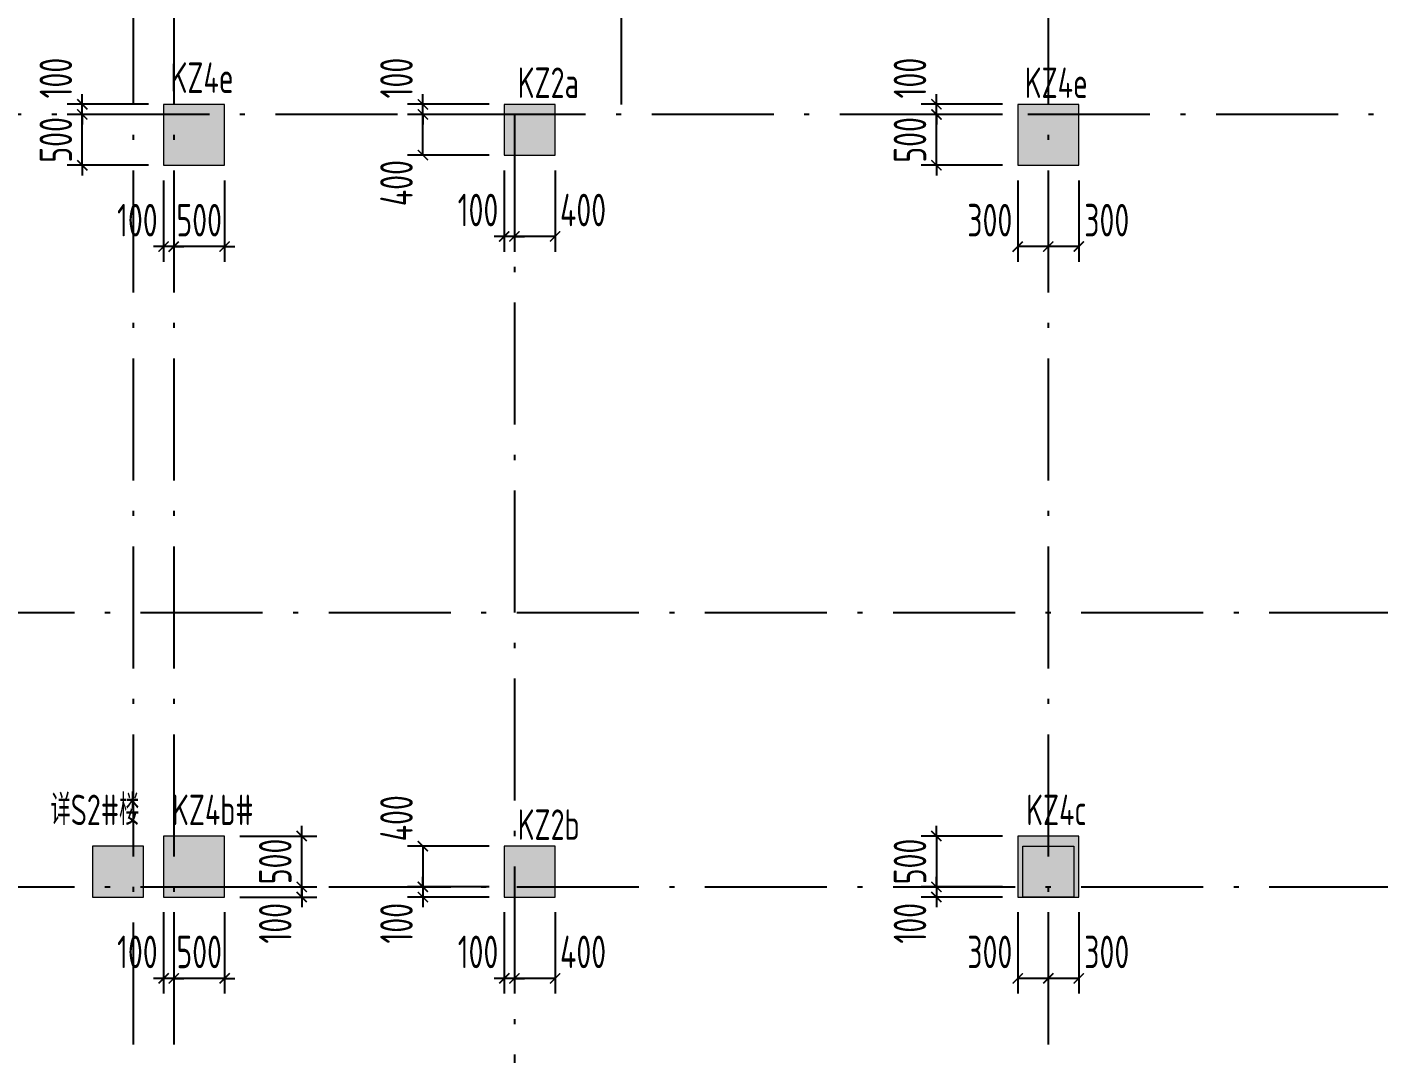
# Model space of a CAD drawing. Extents: x 169490 to 7584583, y -2399407 to 1374371.
# Drawn here: x 465113 to 478408, y 819385 to 829490 of the extents above; entities that cross this region are included whole.
import ezdxf

# ---------------------------------------------------------------- set-up
doc = ezdxf.new("R2010")
doc.units = 0
doc.header["$LTSCALE"] = 100
doc.linetypes.add('D3轴线点划线', pattern=[18.5, 12, -3, 0.5, -3])
doc.layers.get('0').update_dxf_attribs({"linetype": 'CONTINUOUS'})
doc.layers.get('DEFPOINTS').update_dxf_attribs({"linetype": 'CONTINUOUS'})
for name, color, linetype in [('C-DOTE', 8, 'D3轴线点划线'), ('S-COLU-DIM', 151, 'CONTINUOUS'), ('S-COLU-HATCH', 251, 'CONTINUOUS'), ('S-COLU-TEXT', 7, 'CONTINUOUS')]:
    doc.layers.add(name, color=color, linetype=linetype)
doc.layers.add('S-COLU-LINE1', color=6, linetype='CONTINUOUS', lineweight=18)
doc.styles.add('TSSD_Dimension', font='Tssdeng.shx', dxfattribs={"width": 0.7, "bigfont": 'tssdchn.shx'})
doc.dimstyles.new('TSSD_100_100$0', dxfattribs={"dimtxt": 320, "dimasz": 100, "dimexe": 150, "dimexo": 150, "dimgap": 100, "dimtad": 1, "dimdec": 0, "dimzin": 0, "dimdsep": 46, "dimtxsty": 'TSSD_Dimension', "dimblk": 'ARCHTICK', "dimcen": 0, "dimclrt": 7, "dimadec": 1, "dimazin": 0, "dimtfac": 1, "dimtdec": 0, "dimtix": 1, "dimtmove": 2, "dimatfit": 3, "dimldrblk": '_TSDBK', "dimfxl": 1, "dimtolj": 1, "dimtzin": 0, "dimarcsym": 0})

# ---------------------------------------------------------------- blocks, each defined once
blk = doc.blocks.new('_ARCHTICK')
at = {"const_width": 0.15}
blk.add_lwpolyline([(-0.5, -0.5), (0.5, 0.5)], dxfattribs=at)
blk = doc.blocks.new('*D3672')
at = {"layer": 'DEFPOINTS', "color": 0, "ltscale": 10, "transparency": 16777216}
for p in [(475156, 820929), (475456, 820929), (475156, 820129)]:
    blk.add_point(p, dxfattribs=at)
at = {"layer": 'S-COLU-DIM', "color": 0, "lineweight": -2, "ltscale": 10, "transparency": 16777216}
for p, q in [((475156, 820779), (475156, 819979)), ((475456, 820779), (475456, 819979)), ((475456, 820129), (475156, 820129))]:
    blk.add_line(p, q, dxfattribs=at)
at = {"layer": 'S-COLU-DIM', "color": 0, "lineweight": -2, "ltscale": 10, "transparency": 16777216, "xscale": 100, "yscale": 100, "zscale": 100, "rotation": 180}
blk.add_blockref('_ARCHTICK', (475156, 820129), dxfattribs=at)
at = {"layer": 'S-COLU-DIM', "color": 0, "lineweight": -2, "ltscale": 10, "transparency": 16777216, "xscale": 100, "yscale": 100, "zscale": 100}
blk.add_blockref('_ARCHTICK', (475456, 820129), dxfattribs=at)
at = {"layer": 'S-COLU-DIM', "color": 7, "ltscale": 10, "transparency": 16777216, "insert": (475731, 820389), "char_height": 320, "attachment_point": 5, "style": 'TSSD_Dimension'}
blk.add_mtext('\\A1;300', dxfattribs=at)
blk = doc.blocks.new('_TSDBK')
blk.add_line((-1, 0), (0, 0))
at = {"const_width": 0.5}
blk.add_lwpolyline([(-0.7, -0.7), (0.7, 0.7)], dxfattribs=at)
blk = doc.blocks.new('*D3673')
at = {"layer": 'DEFPOINTS', "color": 0, "ltscale": 10, "transparency": 16777216}
for p in [(474856, 820929), (475156, 820929), (474856, 820129)]:
    blk.add_point(p, dxfattribs=at)
at = {"layer": 'S-COLU-DIM', "color": 0, "lineweight": -2, "ltscale": 10, "transparency": 16777216}
for p, q in [((474856, 820779), (474856, 819979)), ((475156, 820779), (475156, 819979)), ((475156, 820129), (474856, 820129))]:
    blk.add_line(p, q, dxfattribs=at)
at = {"layer": 'S-COLU-DIM', "color": 0, "lineweight": -2, "ltscale": 10, "transparency": 16777216, "xscale": 100, "yscale": 100, "zscale": 100, "rotation": 180}
blk.add_blockref('_ARCHTICK', (474856, 820129), dxfattribs=at)
at = {"layer": 'S-COLU-DIM', "color": 0, "lineweight": -2, "ltscale": 10, "transparency": 16777216, "xscale": 100, "yscale": 100, "zscale": 100}
blk.add_blockref('_ARCHTICK', (475156, 820129), dxfattribs=at)
at = {"layer": 'S-COLU-DIM', "color": 7, "ltscale": 10, "transparency": 16777216, "insert": (474581, 820389), "char_height": 320, "attachment_point": 5, "style": 'TSSD_Dimension'}
blk.add_mtext('\\A1;300', dxfattribs=at)
blk = doc.blocks.new('*D3674')
at = {"layer": 'DEFPOINTS', "color": 0, "ltscale": 10, "transparency": 16777216}
for p in [(474856, 821529), (474056, 821029), (474856, 821029)]:
    blk.add_point(p, dxfattribs=at)
at = {"layer": 'S-COLU-DIM', "color": 0, "lineweight": -2, "ltscale": 10, "transparency": 16777216}
for p, q in [((474706, 821529), (473906, 821529)), ((474056, 821529), (474056, 821629)), ((474056, 821529), (474056, 821029)), ((474706, 821029), (473906, 821029)), ((474056, 821029), (474056, 820929))]:
    blk.add_line(p, q, dxfattribs=at)
at = {"layer": 'S-COLU-DIM', "color": 0, "lineweight": -2, "ltscale": 10, "transparency": 16777216, "xscale": 100, "yscale": 100, "zscale": 100}
for p, rotation in [((474056, 821529), 270), ((474056, 821029), 90)]:
    blk.add_blockref('_ARCHTICK', p, dxfattribs=dict(at, rotation=rotation))
at = {"layer": 'S-COLU-DIM', "color": 7, "ltscale": 10, "transparency": 16777216, "insert": (473796, 821279), "char_height": 320, "attachment_point": 5, "rotation": 90, "style": 'TSSD_Dimension'}
blk.add_mtext('\\A1;500', dxfattribs=at)
blk = doc.blocks.new('*D3675')
at = {"layer": 'DEFPOINTS', "color": 0, "ltscale": 10, "transparency": 16777216}
for p in [(474856, 821029), (474056, 820929), (474856, 820929)]:
    blk.add_point(p, dxfattribs=at)
at = {"layer": 'S-COLU-DIM', "color": 0, "lineweight": -2, "ltscale": 10, "transparency": 16777216}
for p, q in [((474056, 821029), (474056, 821129)), ((474706, 821029), (473906, 821029)), ((474056, 821029), (474056, 820929)), ((474706, 820929), (473906, 820929)), ((474056, 820929), (474056, 820829))]:
    blk.add_line(p, q, dxfattribs=at)
at = {"layer": 'S-COLU-DIM', "color": 0, "lineweight": -2, "ltscale": 10, "transparency": 16777216, "xscale": 100, "yscale": 100, "zscale": 100}
for p, rotation in [((474056, 821029), 270), ((474056, 820929), 90)]:
    blk.add_blockref('_ARCHTICK', p, dxfattribs=dict(at, rotation=rotation))
at = {"layer": 'S-COLU-DIM', "color": 7, "ltscale": 10, "transparency": 16777216, "insert": (473796, 820671), "char_height": 320, "attachment_point": 5, "rotation": 90, "style": 'TSSD_Dimension'}
blk.add_mtext('\\A1;100', dxfattribs=at)
blk = doc.blocks.new('*D3676')
at = {"layer": 'DEFPOINTS', "color": 0, "ltscale": 10, "transparency": 16777216}
for p in [(475156, 828129), (475456, 828129), (475156, 827329)]:
    blk.add_point(p, dxfattribs=at)
at = {"layer": 'S-COLU-DIM', "color": 0, "lineweight": -2, "ltscale": 10, "transparency": 16777216}
for p, q in [((475156, 827979), (475156, 827179)), ((475456, 827979), (475456, 827179)), ((475456, 827329), (475156, 827329))]:
    blk.add_line(p, q, dxfattribs=at)
at = {"layer": 'S-COLU-DIM', "color": 0, "lineweight": -2, "ltscale": 10, "transparency": 16777216, "xscale": 100, "yscale": 100, "zscale": 100, "rotation": 180}
blk.add_blockref('_ARCHTICK', (475156, 827329), dxfattribs=at)
at = {"layer": 'S-COLU-DIM', "color": 0, "lineweight": -2, "ltscale": 10, "transparency": 16777216, "xscale": 100, "yscale": 100, "zscale": 100}
blk.add_blockref('_ARCHTICK', (475456, 827329), dxfattribs=at)
at = {"layer": 'S-COLU-DIM', "color": 7, "ltscale": 10, "transparency": 16777216, "insert": (475731, 827589), "char_height": 320, "attachment_point": 5, "style": 'TSSD_Dimension'}
blk.add_mtext('\\A1;300', dxfattribs=at)
blk = doc.blocks.new('*D3677')
at = {"layer": 'DEFPOINTS', "color": 0, "ltscale": 10, "transparency": 16777216}
for p in [(474856, 828129), (475156, 828129), (474856, 827329)]:
    blk.add_point(p, dxfattribs=at)
at = {"layer": 'S-COLU-DIM', "color": 0, "lineweight": -2, "ltscale": 10, "transparency": 16777216}
for p, q in [((474856, 827979), (474856, 827179)), ((475156, 827979), (475156, 827179)), ((475156, 827329), (474856, 827329))]:
    blk.add_line(p, q, dxfattribs=at)
at = {"layer": 'S-COLU-DIM', "color": 0, "lineweight": -2, "ltscale": 10, "transparency": 16777216, "xscale": 100, "yscale": 100, "zscale": 100, "rotation": 180}
blk.add_blockref('_ARCHTICK', (474856, 827329), dxfattribs=at)
at = {"layer": 'S-COLU-DIM', "color": 0, "lineweight": -2, "ltscale": 10, "transparency": 16777216, "xscale": 100, "yscale": 100, "zscale": 100}
blk.add_blockref('_ARCHTICK', (475156, 827329), dxfattribs=at)
at = {"layer": 'S-COLU-DIM', "color": 7, "ltscale": 10, "transparency": 16777216, "insert": (474581, 827589), "char_height": 320, "attachment_point": 5, "style": 'TSSD_Dimension'}
blk.add_mtext('\\A1;300', dxfattribs=at)
blk = doc.blocks.new('*D3678')
at = {"layer": 'DEFPOINTS', "color": 0, "ltscale": 10, "transparency": 16777216}
for p in [(474056, 828629), (474856, 828629), (474856, 828129)]:
    blk.add_point(p, dxfattribs=at)
at = {"layer": 'S-COLU-DIM', "color": 0, "lineweight": -2, "ltscale": 10, "transparency": 16777216}
for p, q in [((474056, 828629), (474056, 828729)), ((474706, 828629), (473906, 828629)), ((474056, 828129), (474056, 828629)), ((474706, 828129), (473906, 828129)), ((474056, 828129), (474056, 828029))]:
    blk.add_line(p, q, dxfattribs=at)
at = {"layer": 'S-COLU-DIM', "color": 0, "lineweight": -2, "ltscale": 10, "transparency": 16777216, "xscale": 100, "yscale": 100, "zscale": 100}
for p, rotation in [((474056, 828629), 270), ((474056, 828129), 90)]:
    blk.add_blockref('_ARCHTICK', p, dxfattribs=dict(at, rotation=rotation))
at = {"layer": 'S-COLU-DIM', "color": 7, "ltscale": 10, "transparency": 16777216, "insert": (473796, 828379), "char_height": 320, "attachment_point": 5, "rotation": 90, "style": 'TSSD_Dimension'}
blk.add_mtext('\\A1;500', dxfattribs=at)
blk = doc.blocks.new('*D3679')
at = {"layer": 'DEFPOINTS', "color": 0, "ltscale": 10, "transparency": 16777216}
for p in [(474056, 828729), (474856, 828729), (474856, 828629)]:
    blk.add_point(p, dxfattribs=at)
at = {"layer": 'S-COLU-DIM', "color": 0, "lineweight": -2, "ltscale": 10, "transparency": 16777216}
for p, q in [((474056, 828729), (474056, 828829)), ((474706, 828729), (473906, 828729)), ((474056, 828629), (474056, 828729)), ((474706, 828629), (473906, 828629)), ((474056, 828629), (474056, 828529))]:
    blk.add_line(p, q, dxfattribs=at)
at = {"layer": 'S-COLU-DIM', "color": 0, "lineweight": -2, "ltscale": 10, "transparency": 16777216, "xscale": 100, "yscale": 100, "zscale": 100}
for p, rotation in [((474056, 828729), 270), ((474056, 828629), 90)]:
    blk.add_blockref('_ARCHTICK', p, dxfattribs=dict(at, rotation=rotation))
at = {"layer": 'S-COLU-DIM', "color": 7, "ltscale": 10, "transparency": 16777216, "insert": (473796, 828987), "char_height": 320, "attachment_point": 5, "rotation": 90, "style": 'TSSD_Dimension'}
blk.add_mtext('\\A1;100', dxfattribs=at)
blk = doc.blocks.new('*D3684')
at = {"layer": 'DEFPOINTS', "color": 0, "ltscale": 10, "transparency": 16777216}
for p in [(469906, 820929), (470306, 820929), (469906, 820129)]:
    blk.add_point(p, dxfattribs=at)
at = {"layer": 'S-COLU-DIM', "color": 0, "lineweight": -2, "ltscale": 10, "transparency": 16777216}
for p, q in [((469906, 820779), (469906, 819979)), ((470306, 820779), (470306, 819979)), ((470306, 820129), (469906, 820129))]:
    blk.add_line(p, q, dxfattribs=at)
at = {"layer": 'S-COLU-DIM', "color": 0, "lineweight": -2, "ltscale": 10, "transparency": 16777216, "xscale": 100, "yscale": 100, "zscale": 100, "rotation": 180}
blk.add_blockref('_ARCHTICK', (469906, 820129), dxfattribs=at)
at = {"layer": 'S-COLU-DIM', "color": 0, "lineweight": -2, "ltscale": 10, "transparency": 16777216, "xscale": 100, "yscale": 100, "zscale": 100}
blk.add_blockref('_ARCHTICK', (470306, 820129), dxfattribs=at)
at = {"layer": 'S-COLU-DIM', "color": 7, "ltscale": 10, "transparency": 16777216, "insert": (470581, 820389), "char_height": 320, "attachment_point": 5, "style": 'TSSD_Dimension'}
blk.add_mtext('\\A1;400', dxfattribs=at)
blk = doc.blocks.new('*D3685')
at = {"layer": 'DEFPOINTS', "color": 0, "ltscale": 10, "transparency": 16777216}
for p in [(469806, 820929), (469906, 820929), (469806, 820129)]:
    blk.add_point(p, dxfattribs=at)
at = {"layer": 'S-COLU-DIM', "color": 0, "lineweight": -2, "ltscale": 10, "transparency": 16777216}
for p, q in [((469806, 820779), (469806, 819979)), ((469906, 820779), (469906, 819979)), ((469806, 820129), (469706, 820129)), ((469906, 820129), (469806, 820129)), ((469906, 820129), (470006, 820129))]:
    blk.add_line(p, q, dxfattribs=at)
at = {"layer": 'S-COLU-DIM', "color": 0, "lineweight": -2, "ltscale": 10, "transparency": 16777216, "xscale": 100, "yscale": 100, "zscale": 100}
blk.add_blockref('_ARCHTICK', (469806, 820129), dxfattribs=at)
at = {"layer": 'S-COLU-DIM', "color": 0, "lineweight": -2, "ltscale": 10, "transparency": 16777216, "xscale": 100, "yscale": 100, "zscale": 100, "rotation": 180}
blk.add_blockref('_ARCHTICK', (469906, 820129), dxfattribs=at)
at = {"layer": 'S-COLU-DIM', "color": 7, "ltscale": 10, "transparency": 16777216, "insert": (469548, 820389), "char_height": 320, "attachment_point": 5, "style": 'TSSD_Dimension'}
blk.add_mtext('\\A1;100', dxfattribs=at)
blk = doc.blocks.new('*D3686')
at = {"layer": 'DEFPOINTS', "color": 0, "ltscale": 10, "transparency": 16777216}
for p in [(469806, 821429), (469006, 821029), (469806, 821029)]:
    blk.add_point(p, dxfattribs=at)
at = {"layer": 'S-COLU-DIM', "color": 0, "lineweight": -2, "ltscale": 10, "transparency": 16777216}
for p, q in [((469656, 821429), (468856, 821429)), ((469006, 821429), (469006, 821029)), ((469656, 821029), (468856, 821029))]:
    blk.add_line(p, q, dxfattribs=at)
at = {"layer": 'S-COLU-DIM', "color": 0, "lineweight": -2, "ltscale": 10, "transparency": 16777216, "xscale": 100, "yscale": 100, "zscale": 100}
for p, rotation in [((469006, 821429), 90), ((469006, 821029), 270)]:
    blk.add_blockref('_ARCHTICK', p, dxfattribs=dict(at, rotation=rotation))
at = {"layer": 'S-COLU-DIM', "color": 7, "ltscale": 10, "transparency": 16777216, "insert": (468746, 821704), "char_height": 320, "attachment_point": 5, "rotation": 90, "style": 'TSSD_Dimension'}
blk.add_mtext('\\A1;400', dxfattribs=at)
blk = doc.blocks.new('*D3687')
at = {"layer": 'DEFPOINTS', "color": 0, "ltscale": 10, "transparency": 16777216}
for p in [(469806, 821029), (469006, 820929), (469806, 820929)]:
    blk.add_point(p, dxfattribs=at)
at = {"layer": 'S-COLU-DIM', "color": 0, "lineweight": -2, "ltscale": 10, "transparency": 16777216}
for p, q in [((469006, 821029), (469006, 821129)), ((469656, 821029), (468856, 821029)), ((469006, 821029), (469006, 820929)), ((469656, 820929), (468856, 820929)), ((469006, 820929), (469006, 820829))]:
    blk.add_line(p, q, dxfattribs=at)
at = {"layer": 'S-COLU-DIM', "color": 0, "lineweight": -2, "ltscale": 10, "transparency": 16777216, "xscale": 100, "yscale": 100, "zscale": 100}
for p, rotation in [((469006, 821029), 270), ((469006, 820929), 90)]:
    blk.add_blockref('_ARCHTICK', p, dxfattribs=dict(at, rotation=rotation))
at = {"layer": 'S-COLU-DIM', "color": 7, "ltscale": 10, "transparency": 16777216, "insert": (468746, 820671), "char_height": 320, "attachment_point": 5, "rotation": 90, "style": 'TSSD_Dimension'}
blk.add_mtext('\\A1;100', dxfattribs=at)
blk = doc.blocks.new('*D3688')
at = {"layer": 'DEFPOINTS', "color": 0, "ltscale": 10, "transparency": 16777216}
for p in [(469906, 828229), (470306, 828229), (469906, 827429)]:
    blk.add_point(p, dxfattribs=at)
at = {"layer": 'S-COLU-DIM', "color": 0, "lineweight": -2, "ltscale": 10, "transparency": 16777216}
for p, q in [((469906, 828079), (469906, 827279)), ((470306, 828079), (470306, 827279)), ((470306, 827429), (469906, 827429))]:
    blk.add_line(p, q, dxfattribs=at)
at = {"layer": 'S-COLU-DIM', "color": 0, "lineweight": -2, "ltscale": 10, "transparency": 16777216, "xscale": 100, "yscale": 100, "zscale": 100, "rotation": 180}
blk.add_blockref('_ARCHTICK', (469906, 827429), dxfattribs=at)
at = {"layer": 'S-COLU-DIM', "color": 0, "lineweight": -2, "ltscale": 10, "transparency": 16777216, "xscale": 100, "yscale": 100, "zscale": 100}
blk.add_blockref('_ARCHTICK', (470306, 827429), dxfattribs=at)
at = {"layer": 'S-COLU-DIM', "color": 7, "ltscale": 10, "transparency": 16777216, "insert": (470581, 827689), "char_height": 320, "attachment_point": 5, "style": 'TSSD_Dimension'}
blk.add_mtext('\\A1;400', dxfattribs=at)
blk = doc.blocks.new('*D3689')
at = {"layer": 'DEFPOINTS', "color": 0, "ltscale": 10, "transparency": 16777216}
for p in [(469806, 828229), (469906, 828229), (469806, 827429)]:
    blk.add_point(p, dxfattribs=at)
at = {"layer": 'S-COLU-DIM', "color": 0, "lineweight": -2, "ltscale": 10, "transparency": 16777216}
for p, q in [((469806, 828079), (469806, 827279)), ((469906, 828079), (469906, 827279)), ((469806, 827429), (469706, 827429)), ((469906, 827429), (469806, 827429)), ((469906, 827429), (470006, 827429))]:
    blk.add_line(p, q, dxfattribs=at)
at = {"layer": 'S-COLU-DIM', "color": 0, "lineweight": -2, "ltscale": 10, "transparency": 16777216, "xscale": 100, "yscale": 100, "zscale": 100}
blk.add_blockref('_ARCHTICK', (469806, 827429), dxfattribs=at)
at = {"layer": 'S-COLU-DIM', "color": 0, "lineweight": -2, "ltscale": 10, "transparency": 16777216, "xscale": 100, "yscale": 100, "zscale": 100, "rotation": 180}
blk.add_blockref('_ARCHTICK', (469906, 827429), dxfattribs=at)
at = {"layer": 'S-COLU-DIM', "color": 7, "ltscale": 10, "transparency": 16777216, "insert": (469548, 827689), "char_height": 320, "attachment_point": 5, "style": 'TSSD_Dimension'}
blk.add_mtext('\\A1;100', dxfattribs=at)
blk = doc.blocks.new('*D3690')
at = {"layer": 'DEFPOINTS', "color": 0, "ltscale": 10, "transparency": 16777216}
for p in [(469006, 828629), (469806, 828629), (469806, 828229)]:
    blk.add_point(p, dxfattribs=at)
at = {"layer": 'S-COLU-DIM', "color": 0, "lineweight": -2, "ltscale": 10, "transparency": 16777216}
for p, q in [((469656, 828629), (468856, 828629)), ((469006, 828229), (469006, 828629)), ((469656, 828229), (468856, 828229))]:
    blk.add_line(p, q, dxfattribs=at)
at = {"layer": 'S-COLU-DIM', "color": 0, "lineweight": -2, "ltscale": 10, "transparency": 16777216, "xscale": 100, "yscale": 100, "zscale": 100}
for p, rotation in [((469006, 828629), 90), ((469006, 828229), 270)]:
    blk.add_blockref('_ARCHTICK', p, dxfattribs=dict(at, rotation=rotation))
at = {"layer": 'S-COLU-DIM', "color": 7, "ltscale": 10, "transparency": 16777216, "insert": (468746, 827954), "char_height": 320, "attachment_point": 5, "rotation": 90, "style": 'TSSD_Dimension'}
blk.add_mtext('\\A1;400', dxfattribs=at)
blk = doc.blocks.new('*D3691')
at = {"layer": 'DEFPOINTS', "color": 0, "ltscale": 10, "transparency": 16777216}
for p in [(469006, 828729), (469806, 828729), (469806, 828629)]:
    blk.add_point(p, dxfattribs=at)
at = {"layer": 'S-COLU-DIM', "color": 0, "lineweight": -2, "ltscale": 10, "transparency": 16777216}
for p, q in [((469006, 828729), (469006, 828829)), ((469656, 828729), (468856, 828729)), ((469006, 828629), (469006, 828729)), ((469656, 828629), (468856, 828629)), ((469006, 828629), (469006, 828529))]:
    blk.add_line(p, q, dxfattribs=at)
at = {"layer": 'S-COLU-DIM', "color": 0, "lineweight": -2, "ltscale": 10, "transparency": 16777216, "xscale": 100, "yscale": 100, "zscale": 100}
for p, rotation in [((469006, 828729), 270), ((469006, 828629), 90)]:
    blk.add_blockref('_ARCHTICK', p, dxfattribs=dict(at, rotation=rotation))
at = {"layer": 'S-COLU-DIM', "color": 7, "ltscale": 10, "transparency": 16777216, "insert": (468746, 828987), "char_height": 320, "attachment_point": 5, "rotation": 90, "style": 'TSSD_Dimension'}
blk.add_mtext('\\A1;100', dxfattribs=at)
blk = doc.blocks.new('*D3692')
at = {"layer": 'DEFPOINTS', "color": 0, "ltscale": 10, "transparency": 16777216}
for p in [(466556, 820929), (467056, 820929), (466556, 820129)]:
    blk.add_point(p, dxfattribs=at)
at = {"layer": 'S-COLU-DIM', "color": 0, "lineweight": -2, "ltscale": 10, "transparency": 16777216}
for p, q in [((466556, 820779), (466556, 819979)), ((467056, 820779), (467056, 819979)), ((466556, 820129), (466456, 820129)), ((467056, 820129), (466556, 820129)), ((467056, 820129), (467156, 820129))]:
    blk.add_line(p, q, dxfattribs=at)
at = {"layer": 'S-COLU-DIM', "color": 0, "lineweight": -2, "ltscale": 10, "transparency": 16777216, "xscale": 100, "yscale": 100, "zscale": 100}
blk.add_blockref('_ARCHTICK', (466556, 820129), dxfattribs=at)
at = {"layer": 'S-COLU-DIM', "color": 0, "lineweight": -2, "ltscale": 10, "transparency": 16777216, "xscale": 100, "yscale": 100, "zscale": 100, "rotation": 180}
blk.add_blockref('_ARCHTICK', (467056, 820129), dxfattribs=at)
at = {"layer": 'S-COLU-DIM', "color": 7, "ltscale": 10, "transparency": 16777216, "insert": (466806, 820389), "char_height": 320, "attachment_point": 5, "style": 'TSSD_Dimension'}
blk.add_mtext('\\A1;500', dxfattribs=at)
blk = doc.blocks.new('*D3693')
at = {"layer": 'DEFPOINTS', "color": 0, "ltscale": 10, "transparency": 16777216}
for p in [(466456, 820929), (466556, 820929), (466456, 820129)]:
    blk.add_point(p, dxfattribs=at)
at = {"layer": 'S-COLU-DIM', "color": 0, "lineweight": -2, "ltscale": 10, "transparency": 16777216}
for p, q in [((466456, 820779), (466456, 819979)), ((466556, 820779), (466556, 819979)), ((466456, 820129), (466356, 820129)), ((466556, 820129), (466456, 820129)), ((466556, 820129), (466656, 820129))]:
    blk.add_line(p, q, dxfattribs=at)
at = {"layer": 'S-COLU-DIM', "color": 0, "lineweight": -2, "ltscale": 10, "transparency": 16777216, "xscale": 100, "yscale": 100, "zscale": 100}
blk.add_blockref('_ARCHTICK', (466456, 820129), dxfattribs=at)
at = {"layer": 'S-COLU-DIM', "color": 0, "lineweight": -2, "ltscale": 10, "transparency": 16777216, "xscale": 100, "yscale": 100, "zscale": 100, "rotation": 180}
blk.add_blockref('_ARCHTICK', (466556, 820129), dxfattribs=at)
at = {"layer": 'S-COLU-DIM', "color": 7, "ltscale": 10, "transparency": 16777216, "insert": (466198, 820389), "char_height": 320, "attachment_point": 5, "style": 'TSSD_Dimension'}
blk.add_mtext('\\A1;100', dxfattribs=at)
blk = doc.blocks.new('*D3694')
at = {"layer": 'DEFPOINTS', "color": 0, "ltscale": 10, "transparency": 16777216}
for p in [(467056, 821029), (467814, 821029), (467056, 820929)]:
    blk.add_point(p, dxfattribs=at)
at = {"layer": 'S-COLU-DIM', "color": 0, "lineweight": -2, "ltscale": 10, "transparency": 16777216}
for p, q in [((467814, 821029), (467814, 821129)), ((467206, 821029), (467964, 821029)), ((467814, 820929), (467814, 821029)), ((467206, 820929), (467964, 820929)), ((467814, 820929), (467814, 820829))]:
    blk.add_line(p, q, dxfattribs=at)
at = {"layer": 'S-COLU-DIM', "color": 0, "lineweight": -2, "ltscale": 10, "transparency": 16777216, "xscale": 100, "yscale": 100, "zscale": 100}
for p, rotation in [((467814, 821029), 270), ((467814, 820929), 90)]:
    blk.add_blockref('_ARCHTICK', p, dxfattribs=dict(at, rotation=rotation))
at = {"layer": 'S-COLU-DIM', "color": 7, "ltscale": 10, "transparency": 16777216, "insert": (467554, 820671), "char_height": 320, "attachment_point": 5, "rotation": 90, "style": 'TSSD_Dimension'}
blk.add_mtext('\\A1;100', dxfattribs=at)
blk = doc.blocks.new('*D3695')
at = {"layer": 'DEFPOINTS', "color": 0, "ltscale": 10, "transparency": 16777216}
for p in [(467056, 821529), (467814, 821529), (467056, 821029)]:
    blk.add_point(p, dxfattribs=at)
at = {"layer": 'S-COLU-DIM', "color": 0, "lineweight": -2, "ltscale": 10, "transparency": 16777216}
for p, q in [((467206, 821529), (467964, 821529)), ((467814, 821529), (467814, 821629)), ((467814, 821029), (467814, 821529)), ((467206, 821029), (467964, 821029)), ((467814, 821029), (467814, 820929))]:
    blk.add_line(p, q, dxfattribs=at)
at = {"layer": 'S-COLU-DIM', "color": 0, "lineweight": -2, "ltscale": 10, "transparency": 16777216, "xscale": 100, "yscale": 100, "zscale": 100}
for p, rotation in [((467814, 821529), 270), ((467814, 821029), 90)]:
    blk.add_blockref('_ARCHTICK', p, dxfattribs=dict(at, rotation=rotation))
at = {"layer": 'S-COLU-DIM', "color": 7, "ltscale": 10, "transparency": 16777216, "insert": (467554, 821279), "char_height": 320, "attachment_point": 5, "rotation": 90, "style": 'TSSD_Dimension'}
blk.add_mtext('\\A1;500', dxfattribs=at)
blk = doc.blocks.new('*D3696')
at = {"layer": 'DEFPOINTS', "color": 0, "ltscale": 10, "transparency": 16777216}
for p in [(466556, 828129), (467056, 828129), (466556, 827329)]:
    blk.add_point(p, dxfattribs=at)
at = {"layer": 'S-COLU-DIM', "color": 0, "lineweight": -2, "ltscale": 10, "transparency": 16777216}
for p, q in [((466556, 827979), (466556, 827179)), ((467056, 827979), (467056, 827179)), ((466556, 827329), (466456, 827329)), ((467056, 827329), (466556, 827329)), ((467056, 827329), (467156, 827329))]:
    blk.add_line(p, q, dxfattribs=at)
at = {"layer": 'S-COLU-DIM', "color": 0, "lineweight": -2, "ltscale": 10, "transparency": 16777216, "xscale": 100, "yscale": 100, "zscale": 100}
blk.add_blockref('_ARCHTICK', (466556, 827329), dxfattribs=at)
at = {"layer": 'S-COLU-DIM', "color": 0, "lineweight": -2, "ltscale": 10, "transparency": 16777216, "xscale": 100, "yscale": 100, "zscale": 100, "rotation": 180}
blk.add_blockref('_ARCHTICK', (467056, 827329), dxfattribs=at)
at = {"layer": 'S-COLU-DIM', "color": 7, "ltscale": 10, "transparency": 16777216, "insert": (466806, 827589), "char_height": 320, "attachment_point": 5, "style": 'TSSD_Dimension'}
blk.add_mtext('\\A1;500', dxfattribs=at)
blk = doc.blocks.new('*D3697')
at = {"layer": 'DEFPOINTS', "color": 0, "ltscale": 10, "transparency": 16777216}
for p in [(466456, 828129), (466556, 828129), (466456, 827329)]:
    blk.add_point(p, dxfattribs=at)
at = {"layer": 'S-COLU-DIM', "color": 0, "lineweight": -2, "ltscale": 10, "transparency": 16777216}
for p, q in [((466456, 827979), (466456, 827179)), ((466556, 827979), (466556, 827179)), ((466456, 827329), (466356, 827329)), ((466556, 827329), (466456, 827329)), ((466556, 827329), (466656, 827329))]:
    blk.add_line(p, q, dxfattribs=at)
at = {"layer": 'S-COLU-DIM', "color": 0, "lineweight": -2, "ltscale": 10, "transparency": 16777216, "xscale": 100, "yscale": 100, "zscale": 100}
blk.add_blockref('_ARCHTICK', (466456, 827329), dxfattribs=at)
at = {"layer": 'S-COLU-DIM', "color": 0, "lineweight": -2, "ltscale": 10, "transparency": 16777216, "xscale": 100, "yscale": 100, "zscale": 100, "rotation": 180}
blk.add_blockref('_ARCHTICK', (466556, 827329), dxfattribs=at)
at = {"layer": 'S-COLU-DIM', "color": 7, "ltscale": 10, "transparency": 16777216, "insert": (466198, 827589), "char_height": 320, "attachment_point": 5, "style": 'TSSD_Dimension'}
blk.add_mtext('\\A1;100', dxfattribs=at)
blk = doc.blocks.new('*D3698')
at = {"layer": 'DEFPOINTS', "color": 0, "ltscale": 10, "transparency": 16777216}
for p in [(465656, 828629), (466456, 828629), (466456, 828129)]:
    blk.add_point(p, dxfattribs=at)
at = {"layer": 'S-COLU-DIM', "color": 0, "lineweight": -2, "ltscale": 10, "transparency": 16777216}
for p, q in [((465656, 828629), (465656, 828729)), ((466306, 828629), (465506, 828629)), ((465656, 828129), (465656, 828629)), ((466306, 828129), (465506, 828129)), ((465656, 828129), (465656, 828029))]:
    blk.add_line(p, q, dxfattribs=at)
at = {"layer": 'S-COLU-DIM', "color": 0, "lineweight": -2, "ltscale": 10, "transparency": 16777216, "xscale": 100, "yscale": 100, "zscale": 100}
for p, rotation in [((465656, 828629), 270), ((465656, 828129), 90)]:
    blk.add_blockref('_ARCHTICK', p, dxfattribs=dict(at, rotation=rotation))
at = {"layer": 'S-COLU-DIM', "color": 7, "ltscale": 10, "transparency": 16777216, "insert": (465396, 828379), "char_height": 320, "attachment_point": 5, "rotation": 90, "style": 'TSSD_Dimension'}
blk.add_mtext('\\A1;500', dxfattribs=at)
blk = doc.blocks.new('*D3699')
at = {"layer": 'DEFPOINTS', "color": 0, "ltscale": 10, "transparency": 16777216}
for p in [(465656, 828729), (466456, 828729), (466456, 828629)]:
    blk.add_point(p, dxfattribs=at)
at = {"layer": 'S-COLU-DIM', "color": 0, "lineweight": -2, "ltscale": 10, "transparency": 16777216}
for p, q in [((465656, 828729), (465656, 828829)), ((466306, 828729), (465506, 828729)), ((465656, 828629), (465656, 828729)), ((466306, 828629), (465506, 828629)), ((465656, 828629), (465656, 828529))]:
    blk.add_line(p, q, dxfattribs=at)
at = {"layer": 'S-COLU-DIM', "color": 0, "lineweight": -2, "ltscale": 10, "transparency": 16777216, "xscale": 100, "yscale": 100, "zscale": 100}
for p, rotation in [((465656, 828729), 270), ((465656, 828629), 90)]:
    blk.add_blockref('_ARCHTICK', p, dxfattribs=dict(at, rotation=rotation))
at = {"layer": 'S-COLU-DIM', "color": 7, "ltscale": 10, "transparency": 16777216, "insert": (465396, 828987), "char_height": 320, "attachment_point": 5, "rotation": 90, "style": 'TSSD_Dimension'}
blk.add_mtext('\\A1;100', dxfattribs=at)

msp = doc.modelspace()

# ---------------------------------------------------------------- hatches: boundary and pattern name
at = {"layer": 'S-COLU-HATCH', "ltscale": 10}
h = msp.add_hatch(color=256, dxfattribs=at)
h.dxf.hatch_style = 1
h.paths.add_polyline_path([(467055.9, 828728.9), (466455.9, 828728.9), (466455.9, 828128.9), (467055.9, 828128.9)])
h = msp.add_hatch(color=256, dxfattribs=at)
h.dxf.hatch_style = 1
h.paths.add_polyline_path([(470305.9, 828728.9), (469805.9, 828728.9), (469805.9, 828228.9), (470305.9, 828228.9)])
h = msp.add_hatch(color=256, dxfattribs=at)
h.dxf.hatch_style = 1
h.paths.add_polyline_path([(475455.9, 828728.9), (474855.9, 828728.9), (474855.9, 828128.9), (475455.9, 828128.9)])
h = msp.add_hatch(color=256, dxfattribs=at)
h.dxf.hatch_style = 1
h.paths.add_polyline_path([(467055.9, 821528.9), (466455.9, 821528.9), (466455.9, 820928.9), (467055.9, 820928.9)])
h = msp.add_hatch(color=256, dxfattribs=at)
h.dxf.hatch_style = 1
h.paths.add_polyline_path([(475455.9, 821528.9), (474855.9, 821528.9), (474855.9, 820928.9), (475455.9, 820928.9)])
h = msp.add_hatch(color=256, dxfattribs=at)
h.dxf.hatch_style = 1
h.paths.add_polyline_path([(466256.9, 821428.9), (465756.9, 821428.9), (465756.9, 820928.9), (466256.9, 820928.9)])
h = msp.add_hatch(color=256, dxfattribs=at)
h.dxf.hatch_style = 1
h.paths.add_polyline_path([(470305.9, 821428.9), (469805.9, 821428.9), (469805.9, 820928.9), (470305.9, 820928.9)])
at = {"layer": 'S-COLU-HATCH'}
h = msp.add_hatch(color=256, dxfattribs=at)
h.dxf.hatch_style = 1
h.paths.add_polyline_path([(474905.9, 821428.9), (475405.9, 821428.9), (475405.9, 820928.9), (474905.9, 820928.9)])

# ---------------------------------------------------------------- linework, layer by layer
at = {"layer": 'C-DOTE'}
for p, q in [((466155.9, 841028.9), (466155.9, 816328.9)), ((466555.9, 841028.9), (466555.9, 816328.9)), ((470955.9, 841028.9), (470955.9, 828628.9)), ((475155.9, 841028.9), (475155.9, 816328.9)), ((483555.9, 828628.9), (464379.5, 828628.9)), ((469905.9, 828628.9), (469905.9, 816328.9)), ((464379.5, 823728.9), (491955.9, 823728.9)), ((464379.5, 821028.9), (542155.9, 821028.9))]:
    msp.add_line(p, q, dxfattribs=at)
at = {"layer": 'S-COLU-LINE1'}
for points in [[(467055.9, 828728.9), (466455.9, 828728.9), (466455.9, 828128.9), (467055.9, 828128.9)], [(470305.9, 828728.9), (469805.9, 828728.9), (469805.9, 828228.9), (470305.9, 828228.9)], [(475455.9, 828728.9), (474855.9, 828728.9), (474855.9, 828128.9), (475455.9, 828128.9)], [(467055.9, 821528.9), (466455.9, 821528.9), (466455.9, 820928.9), (467055.9, 820928.9)], [(475455.9, 821528.9), (474855.9, 821528.9), (474855.9, 820928.9), (475455.9, 820928.9)], [(466256.9, 821428.9), (465756.9, 821428.9), (465756.9, 820928.9), (466256.9, 820928.9)], [(470305.9, 821428.9), (469805.9, 821428.9), (469805.9, 820928.9), (470305.9, 820928.9)], [(474905.9, 821428.9), (475405.9, 821428.9), (475405.9, 820928.9), (474905.9, 820928.9)]]:
    msp.add_lwpolyline(points, close=True, dxfattribs=at)

# ---------------------------------------------------------------- texts
at = {"layer": 'S-COLU-TEXT', "color": 3, "style": 'TSSD_Dimension', "width": 0.7}
for s, p in [('KZ4e', (466524.6, 828841.1)), ('KZ2a', (469938.2, 828791.5)), ('KZ4e', (474924.6, 828791.1)), ('KZ4b#', (466539, 821636.4)), ('KZ4c', (474939, 821636.4)), ('KZ2b', (469938.2, 821491.5))]:
    msp.add_text(s, height=300, dxfattribs=at).set_placement(p)
at = {"layer": 'S-COLU-TEXT', "color": 4, "style": 'TSSD_Dimension', "width": 0.7}
msp.add_text('详S2#楼', height=300, dxfattribs=at).set_placement((465343.7, 821636.4))

# ---------------------------------------------------------------- dimensions: what is measured, and where the dimension line sits
at = {"layer": 'S-COLU-DIM', "ltscale": 10}
for base, p1, p2, angle, picture, middle in [((465655.9, 828728.9), (466455.9, 828628.9), (466455.9, 828728.9), 270, '*D3699', (465395.9, 828986.9)), ((469005.9, 828728.9), (469805.9, 828628.9), (469805.9, 828728.9), 270, '*D3691', (468745.9, 828986.9)), ((474055.9, 828728.9), (474855.9, 828628.9), (474855.9, 828728.9), 270, '*D3679', (473795.9, 828986.9)), ((469005.9, 828628.9), (469805.9, 828228.9), (469805.9, 828628.9), 270, '*D3690', (468745.9, 827953.6)), ((469005.9, 821028.9), (469805.9, 821428.9), (469805.9, 821028.9), 270, '*D3686', (468745.9, 821704.2)), ((467814.3, 821028.9), (467055.9, 820928.9), (467055.9, 821028.9), 90, '*D3694', (467554.3, 820670.8)), ((469005.9, 820928.9), (469805.9, 821028.9), (469805.9, 820928.9), 270, '*D3687', (468745.9, 820670.8)), ((474055.9, 820928.9), (474855.9, 821028.9), (474855.9, 820928.9), 270, '*D3675', (473795.9, 820670.8))]:
    dim = msp.add_linear_dim(base=base, p1=p1, p2=p2, angle=angle, dimstyle='TSSD_100_100$0', dxfattribs=at)
    dim.commit()
    dim.dimension.update_dxf_attribs({"geometry": picture, "text_midpoint": middle, "dimtype": 160})
for base, p1, p2, angle, picture, middle in [((465655.9, 828628.9), (466455.9, 828128.9), (466455.9, 828628.9), 270, '*D3698', (465395.9, 828378.9)), ((474055.9, 828628.9), (474855.9, 828128.9), (474855.9, 828628.9), 270, '*D3678', (473795.9, 828378.9)), ((467814.3, 821528.9), (467055.9, 821028.9), (467055.9, 821528.9), 90, '*D3695', (467554.3, 821278.9)), ((474055.9, 821028.9), (474855.9, 821528.9), (474855.9, 821028.9), 270, '*D3674', (473795.9, 821278.9))]:
    dim = msp.add_linear_dim(base=base, p1=p1, p2=p2, angle=angle, dimstyle='TSSD_100_100$0', dxfattribs=at)
    dim.commit()
    dim.dimension.update_dxf_attribs({"geometry": picture, "text_midpoint": middle})
for base, p1, p2, picture, middle in [((469805.9, 827428.9), (469905.9, 828228.9), (469805.9, 828228.9), '*D3689', (469547.8, 827688.9)), ((469905.9, 827428.9), (470305.9, 828228.9), (469905.9, 828228.9), '*D3688', (470581.2, 827688.9)), ((466455.9, 827328.9), (466555.9, 828128.9), (466455.9, 828128.9), '*D3697', (466197.8, 827588.9)), ((474855.9, 827328.9), (475155.9, 828128.9), (474855.9, 828128.9), '*D3677', (474580.6, 827588.9)), ((475155.9, 827328.9), (475455.9, 828128.9), (475155.9, 828128.9), '*D3676', (475731.2, 827588.9)), ((466455.9, 820128.9), (466555.9, 820928.9), (466455.9, 820928.9), '*D3693', (466197.8, 820388.9)), ((469805.9, 820128.9), (469905.9, 820928.9), (469805.9, 820928.9), '*D3685', (469547.8, 820388.9)), ((469905.9, 820128.9), (470305.9, 820928.9), (469905.9, 820928.9), '*D3684', (470581.2, 820388.9)), ((474855.9, 820128.9), (475155.9, 820928.9), (474855.9, 820928.9), '*D3673', (474580.6, 820388.9)), ((475155.9, 820128.9), (475455.9, 820928.9), (475155.9, 820928.9), '*D3672', (475731.2, 820388.9))]:
    dim = msp.add_linear_dim(base=base, p1=p1, p2=p2, dimstyle='TSSD_100_100$0', dxfattribs=at)
    dim.commit()
    dim.dimension.update_dxf_attribs({"geometry": picture, "text_midpoint": middle, "dimtype": 160})
for base, p1, p2, picture, middle in [((466555.9, 827328.9), (467055.9, 828128.9), (466555.9, 828128.9), '*D3696', (466805.9, 827588.9)), ((466555.9, 820128.9), (467055.9, 820928.9), (466555.9, 820928.9), '*D3692', (466805.9, 820388.9))]:
    dim = msp.add_linear_dim(base=base, p1=p1, p2=p2, dimstyle='TSSD_100_100$0', dxfattribs=at)
    dim.commit()
    dim.dimension.update_dxf_attribs({"geometry": picture, "text_midpoint": middle})

doc.saveas('drawing.dxf')
